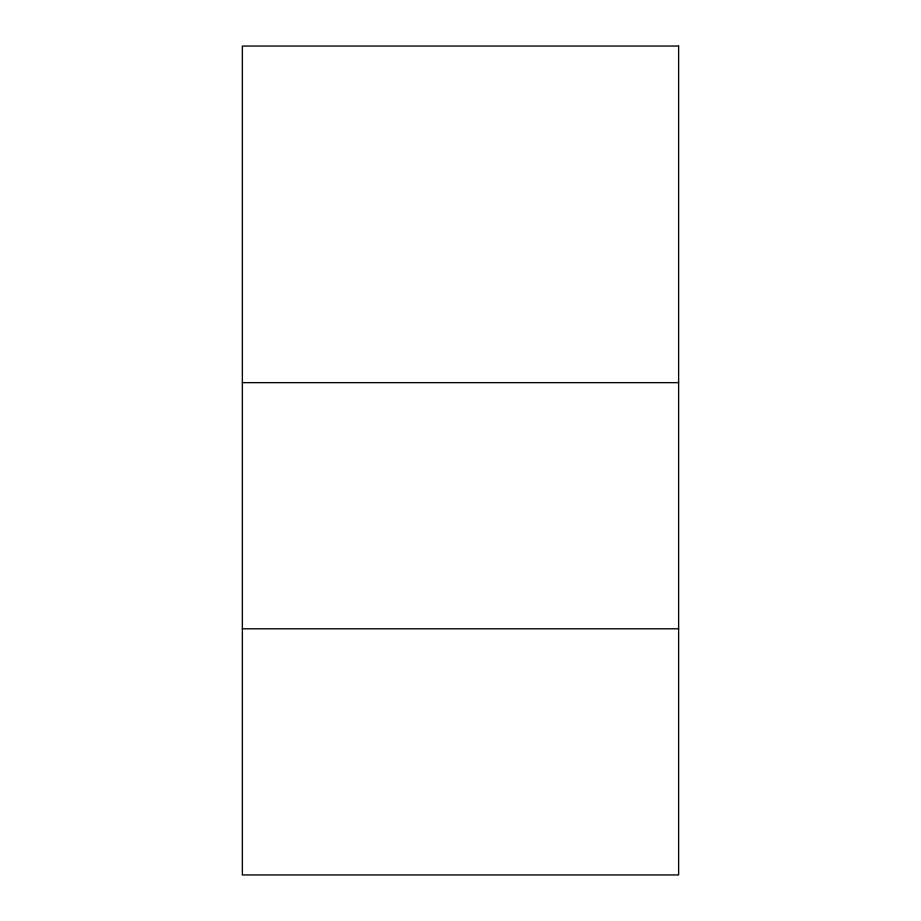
<?xml version="1.0" encoding="UTF-8"?>
<svg xmlns="http://www.w3.org/2000/svg" width="921" height="921" viewBox="0 0 921 921"><rect width="100%" height="100%" fill="white"/><g stroke="black" fill="none" stroke-linecap="round" stroke-linejoin="round"><path stroke-width="1.38" d="M242.373 382.652L678.627 382.652M242.373 628.801L678.627 628.801M678.627 46.05L242.373 46.05L242.373 874.95L678.627 874.95L678.627 46.05"/></g></svg>
